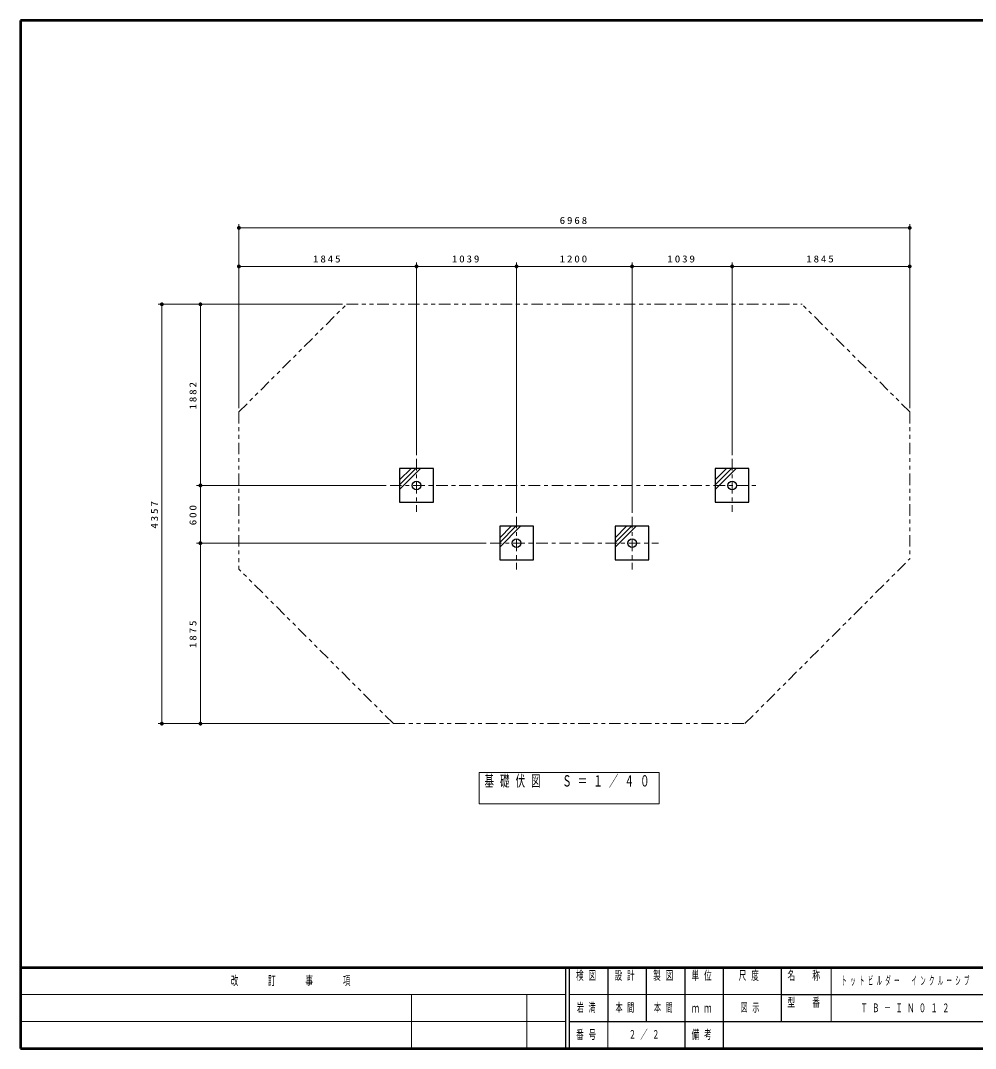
# Model space of a CAD drawing. Units: millimetres on the paper, scale 1:40. Extents: x -385 to 0, y -297 to 267.
# Drawn here: x -385 to -137, y -297 to -30 of the extents above; entities that cross this region are included whole.
import ezdxf

# ---------------------------------------------------------------- set-up
doc = ezdxf.new("R2010")
doc.units = ezdxf.units.MM
doc.linetypes.add('USER2', pattern=[6, 3, -1, 1, -1])
doc.linetypes.add('USER3', pattern=[8, 3, -1, 1, -1, 1, -1])
doc.layers.add('1_40', color=2, linetype='Continuous', lineweight=25)
doc.layers.add('NAKAMURA図枠', color=7, linetype='Continuous', lineweight=13)
doc.layers.add('図面情報', color=7, linetype='Continuous')
doc.styles.add('ＭＳ ゴシック', font='')
doc.styles.get('ＭＳ ゴシック').set_extended_font_data('MS Gothic')

# ---------------------------------------------------------------- blocks, each defined once
blk = doc.blocks.new('filled_dot')
at = {"color": 0, "linetype": 'Continuous', "lineweight": -2, "const_width": 1.25}
blk.add_lwpolyline([(-0.625, 0, 1), (0.625, 0, 1)], format="xyb", close=True, dxfattribs=at)

msp = doc.modelspace()

# ---------------------------------------------------------------- linework, layer by layer
at = {"layer": '1_40', "color": 7, "lineweight": 13}
for p, q in [((-328.295, -92.861), (-328.295, -82.861)), ((-328.295, -83.861), (-154.106, -83.861)), ((-154.106, -92.861), (-154.106, -82.861)), ((-328.295, -130.646), (-328.295, -92.861)), ((-282.181, -142.872), (-282.181, -92.861)), ((-256.201, -157.872), (-256.201, -92.861)), ((-226.201, -157.872), (-226.201, -92.861)), ((-200.22, -142.872), (-200.22, -92.861)), ((-154.106, -130.646), (-154.106, -92.861)), ((-328.295, -93.861), (-282.181, -93.861)), ((-282.181, -93.861), (-256.201, -93.861)), ((-256.201, -93.861), (-226.201, -93.861)), ((-226.201, -93.861), (-200.22, -93.861)), ((-200.22, -93.861), (-154.106, -93.861)), ((-339.295, -103.708), (-349.295, -103.708)), ((-348.295, -212.633), (-348.295, -103.708)), ((-301.357, -103.708), (-339.295, -103.708)), ((-338.295, -150.747), (-338.295, -103.708)), ((-286.556, -149.327), (-283.601, -146.372)), ((-286.556, -150.565), (-282.364, -146.372)), ((-286.556, -151.802), (-281.127, -146.372)), ((-204.595, -149.327), (-201.64, -146.372)), ((-204.595, -150.565), (-200.402, -146.372)), ((-204.595, -151.802), (-199.165, -146.372)), ((-290.056, -150.747), (-339.295, -150.747)), ((-338.295, -165.747), (-338.295, -150.747)), ((-260.576, -164.327), (-257.621, -161.372)), ((-260.576, -165.565), (-256.383, -161.372)), ((-260.576, -166.802), (-255.146, -161.372)), ((-230.576, -164.327), (-227.621, -161.372)), ((-230.576, -165.565), (-226.383, -161.372)), ((-230.576, -166.802), (-225.146, -161.372)), ((-264.076, -165.747), (-339.295, -165.747)), ((-338.295, -212.633), (-338.295, -165.747)), ((-339.295, -212.633), (-349.295, -212.633)), ((-289.173, -212.633), (-339.295, -212.633)), ((-265.932, -225.299), (-265.932, -233.432)), ((-219.132, -225.299), (-265.932, -225.299)), ((-219.132, -233.432), (-219.132, -225.299)), ((-265.932, -233.432), (-219.132, -233.432))]:
    msp.add_line(p, q, dxfattribs=at)
at = {"layer": '1_40', "linetype": 'USER3', "lineweight": 13}
for p, q in [((-328.295, -131.646), (-300.357, -103.708)), ((-300.357, -103.708), (-182.044, -103.708)), ((-154.106, -131.646), (-182.044, -103.708)), ((-328.295, -131.646), (-328.295, -172.511)), ((-154.106, -131.646), (-154.106, -169.848)), ((-196.891, -212.633), (-154.106, -169.848)), ((-288.173, -212.633), (-328.295, -172.511)), ((-288.173, -212.633), (-196.891, -212.633))]:
    msp.add_line(p, q, dxfattribs=at)
at = {"layer": '1_40', "color": 7, "linetype": 'USER2', "lineweight": 13}
for p, q in [((-282.181, -143.872), (-282.181, -157.622)), ((-200.22, -143.872), (-200.22, -157.622)), ((-289.056, -150.747), (-193.345, -150.747)), ((-256.201, -158.872), (-256.201, -172.622)), ((-226.201, -158.872), (-226.201, -172.622)), ((-263.076, -165.747), (-219.326, -165.747))]:
    msp.add_line(p, q, dxfattribs=at)
at = {"layer": '1_40', "color": 7}
for p, q in [((-286.556, -146.372), (-286.556, -155.122)), ((-277.806, -146.372), (-286.556, -146.372)), ((-277.806, -155.122), (-277.806, -146.372)), ((-204.595, -146.372), (-204.595, -155.122)), ((-195.845, -146.372), (-204.595, -146.372)), ((-195.845, -155.122), (-195.845, -146.372)), ((-286.556, -155.122), (-277.806, -155.122)), ((-204.595, -155.122), (-195.845, -155.122)), ((-260.576, -161.372), (-260.576, -170.122)), ((-251.826, -161.372), (-260.576, -161.372)), ((-251.826, -170.122), (-251.826, -161.372)), ((-230.576, -161.372), (-230.576, -170.122)), ((-221.826, -161.372), (-230.576, -161.372)), ((-221.826, -170.122), (-221.826, -161.372)), ((-260.576, -170.122), (-251.826, -170.122)), ((-230.576, -170.122), (-221.826, -170.122))]:
    msp.add_line(p, q, dxfattribs=at)
for centre in [(-282.181, -150.747), (-200.22, -150.747), (-256.201, -165.747), (-256.201, -165.747), (-226.201, -165.747), (-226.201, -165.747)]:
    msp.add_circle(centre, 1.114, dxfattribs=at)
at = {"layer": 'NAKAMURA図枠', "lineweight": 50}
for p, q in [((-385, -30), (-385, -297)), ((0, -30), (-385, -30)), ((-385, -276), (0, -276)), ((-385, -297), (0, -297))]:
    msp.add_line(p, q, dxfattribs=at)
at = {"layer": 'NAKAMURA図枠', "color": 211, "lineweight": 25}
for p, q in [((-243.5, -276), (-243.5, -297)), ((-242.5, -276), (-242.5, -297)), ((-232.5, -276), (-232.5, -290)), ((-222.5, -276), (-222.5, -290)), ((-212.5, -276), (-212.5, -297)), ((-202.5, -276), (-202.5, -290)), ((-187.5, -276), (-187.5, -290)), ((-187.5, -283), (-70, -283)), ((-242.5, -290), (0, -290))]:
    msp.add_line(p, q, dxfattribs=at)
at = {"layer": 'NAKAMURA図枠'}
for p, q in [((-174.5, -276), (-174.5, -290)), ((-385, -283), (-243.5, -283)), ((-283.5, -283), (-283.5, -297)), ((-253.5, -283), (-253.5, -297)), ((-242.5, -283), (-187.5, -283)), ((-385, -290), (-243.5, -290)), ((-232.5, -290), (-232.5, -297))]:
    msp.add_line(p, q, dxfattribs=at)
at = {"layer": 'NAKAMURA図枠', "lineweight": 25}
msp.add_line((-202.5, -290), (-202.5, -297), dxfattribs=at)

# ---------------------------------------------------------------- block references
at = {"layer": '1_40', "color": 7, "lineweight": 13, "xscale": 0.4, "yscale": 0.4}
for p in [(-328.295, -83.861), (-328.295, -93.861), (-282.181, -93.861), (-256.201, -93.861), (-226.201, -93.861), (-200.22, -93.861)]:
    msp.add_blockref('filled_dot', p, dxfattribs=at)
for p, rotation in [((-154.106, -83.861), 180), ((-282.181, -93.861), 180), ((-256.201, -93.861), 180), ((-226.201, -93.861), 180), ((-200.22, -93.861), 180), ((-154.106, -93.861), 180), ((-348.295, -103.708), 270), ((-338.295, -103.708), 270), ((-338.295, -150.747), 90), ((-338.295, -150.747), 270), ((-338.295, -165.747), 90), ((-338.295, -165.747), 270), ((-348.295, -212.633), 90), ((-338.295, -212.633), 90)]:
    msp.add_blockref('filled_dot', p, dxfattribs=dict(at, rotation=rotation))

# ---------------------------------------------------------------- texts
at = {"layer": '1_40', "color": 7, "style": 'ＭＳ ゴシック'}
for s, insert, char_height, attachment_point in [('\\T1.33;\\W1.15;6968', (-241.201, -82.861), 1.833, 8), ('\\T1.33;\\W1.15;1845', (-305.238, -92.861), 1.833, 8), ('\\T1.33;\\W1.15;1039', (-269.191, -92.861), 1.833, 8), ('\\T1.33;\\W1.15;1200', (-241.201, -92.861), 1.833, 8), ('\\T1.33;\\W1.15;1039', (-213.21, -92.861), 1.833, 8), ('\\T1.33;\\W1.15;1845', (-177.163, -92.861), 1.833, 8), ('\\T1.64;\\W0.6;基礎伏図\u3000Ｓ＝１／４０', (-264.532, -226.032), 2.933, 1)]:
    msp.add_mtext(s, dxfattribs=dict(at, insert=insert, char_height=char_height, attachment_point=attachment_point))
at = {"layer": '1_40', "color": 7, "char_height": 1.833, "attachment_point": 8, "rotation": 90, "style": 'ＭＳ ゴシック'}
for s, insert in [('\\T1.33;\\W1.15;1882', (-339.295, -127.228)), ('\\T1.33;\\W1.15;4357', (-349.295, -158.171)), ('\\T1.33;\\W1.15;600', (-339.295, -158.247)), ('\\T1.33;\\W1.15;1875', (-339.295, -189.19))]:
    msp.add_mtext(s, dxfattribs=dict(at, insert=insert))
at = {"layer": 'NAKAMURA図枠', "color": 4, "char_height": 2.346, "style": 'ＭＳ ゴシック'}
for s, insert, attachment_point in [('\\T1.64;\\W0.6;検図', (-237.5, -276.833), 2), ('\\T1.64;\\W0.6;設計', (-227.5, -276.833), 2), ('\\T1.64;\\W0.6;製図', (-217.5, -276.833), 2), ('\\T1.64;\\W0.6;単位', (-207.5, -276.833), 2), ('\\T1.64;\\W0.6;尺度', (-195.25, -276.833), 2), ('\\T1.64;\\W0.6;名\u3000称', (-181, -276.833), 2), ('\\T1.64;\\W0.6;改\u3000\u3000訂\u3000\u3000事\u3000\u3000項', (-314.25, -279.5), 5), ('\\T1.64;\\W0.6;型\u3000番', (-181, -283.833), 2), ('\\T1.64;\\W0.6;ｍｍ', (-207.5, -286.5), 5), ('\\T1.64;\\W0.6;番号', (-237.5, -293.5), 5), ('\\T1.64;\\W0.6;備考', (-207.5, -293.5), 5)]:
    msp.add_mtext(s, dxfattribs=dict(at, insert=insert, attachment_point=attachment_point))
at = {"layer": '図面情報', "char_height": 2.199, "style": 'ＭＳ ゴシック'}
for s, insert, attachment_point in [('\\T1.64;\\W0.45;トットビルダー\u3000インクルーシブ', (-154.75, -279.5), 5), ('\\T1.64;\\W0.6;岩満', (-237.5, -286.5), 5), ('\\T1.64;\\W0.6;本間', (-230.5, -286.5), 4), ('\\T1.64;\\W0.6;本間', (-217.5, -286.5), 5), ('\\T1.64;\\W0.6;図示', (-198, -286.5), 4), ('\\T1.64;\\W0.6;ＴＢ－ＩＮ０１２', (-154.75, -286.5), 5), ('\\T1.64;\\W0.6;２／２', (-222.5, -293.5), 5)]:
    msp.add_mtext(s, dxfattribs=dict(at, insert=insert, attachment_point=attachment_point))

doc.saveas('drawing.dxf')
